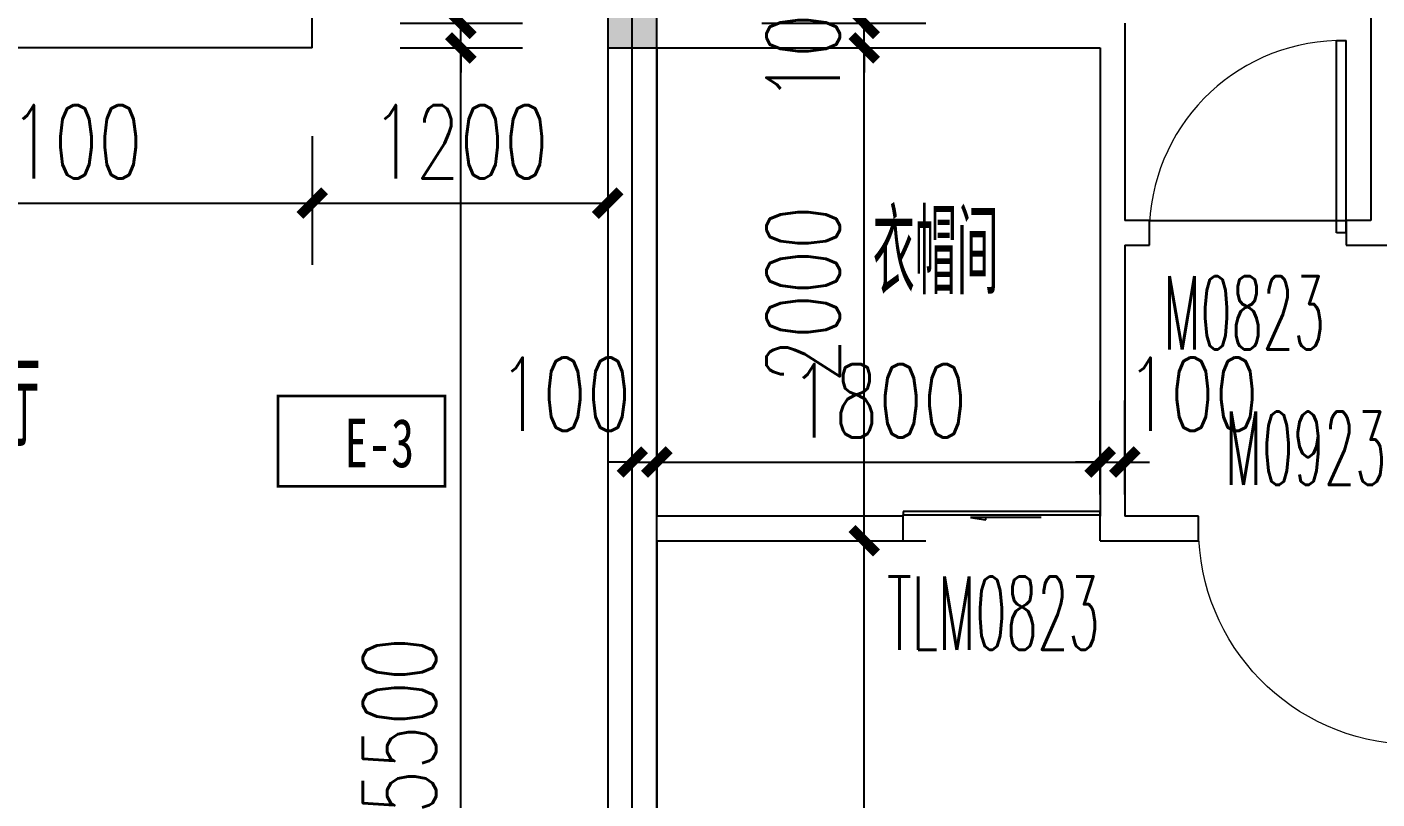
# Model space of a CAD drawing. Extents: x -59851 to 653804, y -249523 to 437614.
# Drawn here: x -12572 to -7089, y 140240 to 143373 of the extents above; entities that cross this region are included whole.
import ezdxf

# ---------------------------------------------------------------- set-up
doc = ezdxf.new("R2010")
doc.units = 0
doc.header["$LTSCALE"] = 1000
doc.header["$MEASUREMENT"] = 0
for name, color, linetype in [('A-第三道尺寸线', 105, 'Continuous'), ('DOTE', 16, 'Continuous'), ('PUB_HATCH', 8, 'Continuous'), ('PUB_TEXT', 7, 'Continuous'), ('WALL', 2, 'Continuous'), ('WINDOW', 4, 'Continuous'), ('WINDOW_TEXT', 7, 'Continuous'), ('剪力墙', 6, 'Continuous'), ('户型标示', 7, 'Continuous')]:
    doc.layers.add(name, color=color, linetype=linetype)
doc.styles.add('_TCH_DIM_T3', font='SIMPLEX.shx', dxfattribs={"width": 0.705882, "bigfont": 'GBCBIG.shx'})
doc.styles.add('_TCH_WINDOW', font='SIMPLEX.shx', dxfattribs={"width": 0.7, "height": 3.5, "bigfont": 'GBCBIG.shx'})
doc.styles.get("Standard").update_dxf_attribs({"font": 'gbenor.shx', "width": 0.7, "bigfont": 'gbcbig.shx'})
doc.styles.add('黑体', font='simhei.ttf', dxfattribs={"width": 0.7})
doc.dimstyles.new('_TCH_ARCH&&100', dxfattribs={"dimtxt": 297.5, "dimasz": 100, "dimexe": 250, "dimexo": 300, "dimgap": 100, "dimtad": 1, "dimdec": 0, "dimzin": 0, "dimdsep": 46, "dimtxsty": '_TCH_DIM_T3', "dimblk": 'ARCHTICK', "dimcen": 0.09, "dimclrt": 7, "dimazin": 2, "dimtfac": 1, "dimtdec": 0, "dimtix": 1, "dimtmove": 2, "dimatfit": 3, "dimfxl": 0, "dimtolj": 1, "dimtzin": 0, "dimarcsym": 0})

# ---------------------------------------------------------------- blocks, each defined once
blk = doc.blocks.new('zhouxianshouceng0329')
at = {"layer": 'DOTE'}
blk.add_line((-10113.7, 194580), (-10113.7, 205888.3), dxfattribs=at)
blk = doc.blocks.new('jgjlq030328')
at = {"layer": 'PUB_HATCH'}
blk.add_hatch(color=256, dxfattribs=at).paths.add_polyline_path([(-255935, 15511.9), (-256535, 15511.9), (-256535, 13711.9), (-256335, 13711.9), (-256335, 15311.9), (-255935, 15311.9)])
at = {"layer": '剪力墙'}
blk.add_lwpolyline([(-255935, 15511.9), (-256535, 15511.9), (-256535, 13711.9), (-256335, 13711.9), (-256335, 15311.9), (-255935, 15311.9)], close=True, dxfattribs=at)
blk = doc.blocks.new('$DorLib2D$00000001')
for p, q in [((0.45, 0.975), (0.5, 0.975)), ((0.45, 0), (0.45, 0.975)), ((0.5, 0), (0.5, 0.975)), ((0.5, 0), (0.45, 0))]:
    blk.add_line(p, q)
at = {"lineweight": 13}
blk.add_arc((0.475, 0), 0.975, 91.46928, 180, dxfattribs=at)
blk = doc.blocks.new('$DorLib2D$00000129')
at = {"color": 0, "linetype": 'Continuous'}
for p, q in [((-0.5, 0.545), (-0.5, 0.6866)), ((-0.5, 0.6866), (0.5, 0.6866)), ((0.5, 0.6866), (0.5, 0.545)), ((0.5, 0.545), (-0.5, 0.545)), ((-0.5, 0.5), (-0.5, 0.545)), ((0.5, 0.5), (0.5, 0.545)), ((-0.2, 0.4375), (0.1584, 0.4375)), ((0.1584, 0.4375), (0.0804, 0.3408)), ((0.0804, 0.3408), (0.0804, 0.4375))]:
    blk.add_line(p, q, dxfattribs=at)
blk = doc.blocks.new('_ArchTick')
at = {"color": 0, "linetype": 'ByBlock', "const_width": 0.4}
blk.add_lwpolyline([(-0.5, -0.5), (0.5, 0.5)], dxfattribs=at)
blk = doc.blocks.new('*D758')
at = {"layer": 'A-第三道尺寸线', "color": 0, "lineweight": -2, "transparency": 16777216}
for p, q in [((17457.5, 167834.8), (18123.7, 167834.8)), ((17873.7, 166334.8), (17873.7, 167834.8)), ((17457.5, 166334.8), (18123.7, 166334.8))]:
    blk.add_line(p, q, dxfattribs=at)
at = {"layer": 'Defpoints', "color": 0, "transparency": 16777216}
for p in [(17157.5, 167834.8), (17873.7, 167834.8), (17157.5, 166334.8)]:
    blk.add_point(p, dxfattribs=at)
at = {"layer": 'A-第三道尺寸线', "color": 0, "lineweight": -2, "transparency": 16777216, "xscale": 100, "yscale": 100, "zscale": 100}
for p, rotation in [((17873.7, 167834.8), 90), ((17873.7, 166334.8), 270)]:
    blk.add_blockref('_ArchTick', p, dxfattribs=dict(at, rotation=rotation))
at = {"layer": 'A-第三道尺寸线', "color": 7, "transparency": 16777216, "insert": (17625, 167084.8), "char_height": 297.5, "attachment_point": 5, "rotation": 90, "style": '_TCH_DIM_T3'}
blk.add_mtext('\\A1;1500', dxfattribs=at)
blk = doc.blocks.new('*D759')
at = {"layer": 'A-第三道尺寸线', "color": 0, "lineweight": -2, "transparency": 16777216}
for p, q in [((17873.7, 166334.8), (17873.7, 166434.8)), ((17457.5, 166334.8), (18123.7, 166334.8)), ((17873.7, 166234.8), (17873.7, 166334.8)), ((17457.5, 166234.8), (18123.7, 166234.8)), ((17873.7, 166234.8), (17873.7, 166134.8))]:
    blk.add_line(p, q, dxfattribs=at)
at = {"layer": 'Defpoints', "color": 0, "transparency": 16777216}
for p in [(17157.5, 166334.8), (17873.7, 166334.8), (17157.5, 166234.8)]:
    blk.add_point(p, dxfattribs=at)
at = {"layer": 'A-第三道尺寸线', "color": 0, "lineweight": -2, "transparency": 16777216, "xscale": 100, "yscale": 100, "zscale": 100}
for p, rotation in [((17873.7, 166334.8), 270), ((17873.7, 166234.8), 90)]:
    blk.add_blockref('_ArchTick', p, dxfattribs=dict(at, rotation=rotation))
at = {"layer": 'A-第三道尺寸线', "color": 7, "transparency": 16777216, "insert": (17625, 166284.8), "char_height": 297.5, "attachment_point": 5, "rotation": 90, "style": '_TCH_DIM_T3'}
blk.add_mtext('\\A1;100', dxfattribs=at)
blk = doc.blocks.new('*D760')
at = {"layer": 'A-第三道尺寸线', "color": 0, "lineweight": -2, "transparency": 16777216}
for p, q in [((17457.5, 166234.8), (18123.7, 166234.8)), ((17873.7, 164234.8), (17873.7, 166234.8)), ((17457.5, 164234.8), (18123.7, 164234.8))]:
    blk.add_line(p, q, dxfattribs=at)
at = {"layer": 'Defpoints', "color": 0, "transparency": 16777216}
for p in [(17157.5, 166234.8), (17873.7, 166234.8), (17157.5, 164234.8)]:
    blk.add_point(p, dxfattribs=at)
at = {"layer": 'A-第三道尺寸线', "color": 0, "lineweight": -2, "transparency": 16777216, "xscale": 100, "yscale": 100, "zscale": 100}
for p, rotation in [((17873.7, 166234.8), 90), ((17873.7, 164234.8), 270)]:
    blk.add_blockref('_ArchTick', p, dxfattribs=dict(at, rotation=rotation))
at = {"layer": 'A-第三道尺寸线', "color": 7, "transparency": 16777216, "insert": (17625, 165234.8), "char_height": 297.5, "attachment_point": 5, "rotation": 90, "style": '_TCH_DIM_T3'}
blk.add_mtext('\\A1;2000', dxfattribs=at)
blk = doc.blocks.new('*D761')
at = {"layer": 'A-第三道尺寸线', "color": 0, "lineweight": -2, "transparency": 16777216}
for p, q in [((17457.5, 164234.8), (18123.7, 164234.8)), ((17873.7, 160734.8), (17873.7, 164234.8)), ((17457.5, 160734.8), (18123.7, 160734.8))]:
    blk.add_line(p, q, dxfattribs=at)
at = {"layer": 'Defpoints', "color": 0, "transparency": 16777216}
for p in [(17157.5, 164234.8), (17873.7, 164234.8), (17157.5, 160734.8)]:
    blk.add_point(p, dxfattribs=at)
at = {"layer": 'A-第三道尺寸线', "color": 0, "lineweight": -2, "transparency": 16777216, "xscale": 100, "yscale": 100, "zscale": 100}
for p, rotation in [((17873.7, 164234.8), 90), ((17873.7, 160734.8), 270)]:
    blk.add_blockref('_ArchTick', p, dxfattribs=dict(at, rotation=rotation))
at = {"layer": 'A-第三道尺寸线', "color": 7, "transparency": 16777216, "insert": (17625, 162484.8), "char_height": 297.5, "attachment_point": 5, "rotation": 90, "style": '_TCH_DIM_T3'}
blk.add_mtext('\\A1;3500', dxfattribs=at)
blk = doc.blocks.new('*D775')
at = {"layer": 'A-第三道尺寸线', "color": 0, "lineweight": -2, "transparency": 16777216}
for p, q in [((16931.5, 164421.8), (16931.5, 164804.1)), ((17031.5, 164421.8), (17031.5, 164804.1)), ((16931.5, 164554.1), (16831.5, 164554.1)), ((16931.5, 164554.1), (17031.5, 164554.1)), ((17031.5, 164554.1), (17131.5, 164554.1))]:
    blk.add_line(p, q, dxfattribs=at)
at = {"layer": 'Defpoints', "color": 0, "transparency": 16777216}
for p in [(17031.5, 164554.1), (16931.5, 164121.8), (17031.5, 164121.8)]:
    blk.add_point(p, dxfattribs=at)
at = {"layer": 'A-第三道尺寸线', "color": 0, "lineweight": -2, "transparency": 16777216, "xscale": 100, "yscale": 100, "zscale": 100}
blk.add_blockref('_ArchTick', (16931.5, 164554.1), dxfattribs=at)
at = {"layer": 'A-第三道尺寸线', "color": 0, "lineweight": -2, "transparency": 16777216, "xscale": 100, "yscale": 100, "zscale": 100, "rotation": 180}
blk.add_blockref('_ArchTick', (17031.5, 164554.1), dxfattribs=at)
at = {"layer": 'A-第三道尺寸线', "color": 7, "transparency": 16777216, "insert": (16656.5, 164829.1), "char_height": 297.5, "attachment_point": 5, "style": '_TCH_DIM_T3'}
blk.add_mtext('\\A1;100', dxfattribs=at)
blk = doc.blocks.new('*D776')
at = {"layer": 'A-第三道尺寸线', "color": 0, "lineweight": -2, "transparency": 16777216}
for p, q in [((17031.5, 164421.8), (17031.5, 164804.1)), ((18831.5, 164421.8), (18831.5, 164804.1)), ((17031.5, 164554.1), (18831.5, 164554.1))]:
    blk.add_line(p, q, dxfattribs=at)
at = {"layer": 'Defpoints', "color": 0, "transparency": 16777216}
for p in [(18831.5, 164554.1), (17031.5, 164121.8), (18831.5, 164121.8)]:
    blk.add_point(p, dxfattribs=at)
at = {"layer": 'A-第三道尺寸线', "color": 0, "lineweight": -2, "transparency": 16777216, "xscale": 100, "yscale": 100, "zscale": 100, "rotation": 180}
blk.add_blockref('_ArchTick', (17031.5, 164554.1), dxfattribs=at)
at = {"layer": 'A-第三道尺寸线', "color": 0, "lineweight": -2, "transparency": 16777216, "xscale": 100, "yscale": 100, "zscale": 100}
blk.add_blockref('_ArchTick', (18831.5, 164554.1), dxfattribs=at)
at = {"layer": 'A-第三道尺寸线', "color": 7, "transparency": 16777216, "insert": (17931.5, 164802.8), "char_height": 297.5, "attachment_point": 5, "style": '_TCH_DIM_T3'}
blk.add_mtext('\\A1;1800', dxfattribs=at)
blk = doc.blocks.new('*D777')
at = {"layer": 'A-第三道尺寸线', "color": 0, "lineweight": -2, "transparency": 16777216}
for p, q in [((18831.5, 164421.8), (18831.5, 164804.1)), ((18931.5, 164421.8), (18931.5, 164804.1)), ((18831.5, 164554.1), (18731.5, 164554.1)), ((18831.5, 164554.1), (18931.5, 164554.1)), ((18931.5, 164554.1), (19031.5, 164554.1))]:
    blk.add_line(p, q, dxfattribs=at)
at = {"layer": 'Defpoints', "color": 0, "transparency": 16777216}
for p in [(18931.5, 164554.1), (18831.5, 164121.8), (18931.5, 164121.8)]:
    blk.add_point(p, dxfattribs=at)
at = {"layer": 'A-第三道尺寸线', "color": 0, "lineweight": -2, "transparency": 16777216, "xscale": 100, "yscale": 100, "zscale": 100}
blk.add_blockref('_ArchTick', (18831.5, 164554.1), dxfattribs=at)
at = {"layer": 'A-第三道尺寸线', "color": 0, "lineweight": -2, "transparency": 16777216, "xscale": 100, "yscale": 100, "zscale": 100, "rotation": 180}
blk.add_blockref('_ArchTick', (18931.5, 164554.1), dxfattribs=at)
at = {"layer": 'A-第三道尺寸线', "color": 7, "transparency": 16777216, "insert": (19206.5, 164829.1), "char_height": 297.5, "attachment_point": 5, "style": '_TCH_DIM_T3'}
blk.add_mtext('\\A1;100', dxfattribs=at)
blk = doc.blocks.new('*D996')
at = {"layer": 'A-第三道尺寸线', "color": 0, "lineweight": -2, "transparency": 16777216}
for p, q in [((-13513.7, 142929.8), (-13513.7, 142408.6)), ((-11413.7, 142929.8), (-11413.7, 142408.6)), ((-13513.7, 142658.6), (-11413.7, 142658.6))]:
    blk.add_line(p, q, dxfattribs=at)
at = {"layer": 'Defpoints', "color": 0, "transparency": 16777216}
for p in [(-13513.7, 143229.8), (-11413.7, 143229.8), (-11413.7, 142658.6)]:
    blk.add_point(p, dxfattribs=at)
at = {"layer": 'A-第三道尺寸线', "color": 0, "lineweight": -2, "transparency": 16777216, "xscale": 100, "yscale": 100, "zscale": 100, "rotation": 180}
blk.add_blockref('_ArchTick', (-13513.7, 142658.6), dxfattribs=at)
at = {"layer": 'A-第三道尺寸线', "color": 0, "lineweight": -2, "transparency": 16777216, "xscale": 100, "yscale": 100, "zscale": 100}
blk.add_blockref('_ArchTick', (-11413.7, 142658.6), dxfattribs=at)
at = {"layer": 'A-第三道尺寸线', "color": 7, "transparency": 16777216, "insert": (-12463.7, 142907.4), "char_height": 297.5, "attachment_point": 5, "style": '_TCH_DIM_T3'}
blk.add_mtext('\\A1;2100', dxfattribs=at)
blk = doc.blocks.new('*D997')
at = {"layer": 'A-第三道尺寸线', "color": 0, "lineweight": -2, "transparency": 16777216}
for p, q in [((-11413.7, 142929.8), (-11413.7, 142408.6)), ((-10213.7, 142929.8), (-10213.7, 142408.6)), ((-11413.7, 142658.6), (-10213.7, 142658.6))]:
    blk.add_line(p, q, dxfattribs=at)
at = {"layer": 'Defpoints', "color": 0, "transparency": 16777216}
for p in [(-11413.7, 143229.8), (-10213.7, 143229.8), (-10213.7, 142658.6)]:
    blk.add_point(p, dxfattribs=at)
at = {"layer": 'A-第三道尺寸线', "color": 0, "lineweight": -2, "transparency": 16777216, "xscale": 100, "yscale": 100, "zscale": 100, "rotation": 180}
blk.add_blockref('_ArchTick', (-11413.7, 142658.6), dxfattribs=at)
at = {"layer": 'A-第三道尺寸线', "color": 0, "lineweight": -2, "transparency": 16777216, "xscale": 100, "yscale": 100, "zscale": 100}
blk.add_blockref('_ArchTick', (-10213.7, 142658.6), dxfattribs=at)
at = {"layer": 'A-第三道尺寸线', "color": 7, "transparency": 16777216, "insert": (-10813.7, 142907.4), "char_height": 297.5, "attachment_point": 5, "style": '_TCH_DIM_T3'}
blk.add_mtext('\\A1;1200', dxfattribs=at)
blk = doc.blocks.new('*D1001')
at = {"layer": 'A-第三道尺寸线', "color": 0, "lineweight": -2, "transparency": 16777216}
for p, q in [((-10810.4, 143388.3), (-10810.4, 143488.3)), ((-11056.4, 143388.3), (-10560.4, 143388.3)), ((-10810.4, 143288.3), (-10810.4, 143388.3)), ((-11056.4, 143288.3), (-10560.4, 143288.3)), ((-10810.4, 143288.3), (-10810.4, 143188.3))]:
    blk.add_line(p, q, dxfattribs=at)
at = {"layer": 'Defpoints', "color": 0, "transparency": 16777216}
for p in [(-11356.4, 143388.3), (-10810.4, 143388.3), (-11356.4, 143288.3)]:
    blk.add_point(p, dxfattribs=at)
at = {"layer": 'A-第三道尺寸线', "color": 0, "lineweight": -2, "transparency": 16777216, "xscale": 100, "yscale": 100, "zscale": 100}
for p, rotation in [((-10810.4, 143388.3), 270), ((-10810.4, 143288.3), 90)]:
    blk.add_blockref('_ArchTick', p, dxfattribs=dict(at, rotation=rotation))
at = {"layer": 'A-第三道尺寸线', "color": 7, "transparency": 16777216, "insert": (-11085.4, 143663.3), "char_height": 297.5, "attachment_point": 5, "rotation": 90, "style": '_TCH_DIM_T3'}
blk.add_mtext('\\A1;100', dxfattribs=at)
blk = doc.blocks.new('*D1002')
at = {"layer": 'A-第三道尺寸线', "color": 0, "lineweight": -2, "transparency": 16777216}
for p, q in [((-11056.4, 143288.3), (-10560.4, 143288.3)), ((-10810.4, 137788.3), (-10810.4, 143288.3)), ((-11056.4, 137788.3), (-10560.4, 137788.3))]:
    blk.add_line(p, q, dxfattribs=at)
at = {"layer": 'Defpoints', "color": 0, "transparency": 16777216}
for p in [(-11356.4, 143288.3), (-10810.4, 143288.3), (-11356.4, 137788.3)]:
    blk.add_point(p, dxfattribs=at)
at = {"layer": 'A-第三道尺寸线', "color": 0, "lineweight": -2, "transparency": 16777216, "xscale": 100, "yscale": 100, "zscale": 100}
for p, rotation in [((-10810.4, 143288.3), 90), ((-10810.4, 137788.3), 270)]:
    blk.add_blockref('_ArchTick', p, dxfattribs=dict(at, rotation=rotation))
at = {"layer": 'A-第三道尺寸线', "color": 7, "transparency": 16777216, "insert": (-11059.2, 140538.3), "char_height": 297.5, "attachment_point": 5, "rotation": 90, "style": '_TCH_DIM_T3'}
blk.add_mtext('\\A1;5500', dxfattribs=at)
blk = doc.blocks.new('A4huhuxing')
at = {"layer": 'WALL'}
for p, q in [((16831.5, 168034.8), (16831.5, 166234.8)), ((19931.5, 167834.8), (19931.5, 165534.8)), ((18931.5, 166334.8), (18931.5, 165534.8)), ((16831.5, 166234.8), (16831.5, 164334.8)), ((17031.5, 166234.8), (18831.5, 166234.8)), ((17031.5, 166234.8), (17031.5, 164334.8)), ((18831.5, 166234.8), (18831.5, 165434.8)), ((19031.5, 165534.8), (18931.5, 165534.8)), ((19031.5, 165434.8), (19031.5, 165534.8)), ((19931.5, 165534.8), (19831.5, 165534.8)), ((19831.5, 165534.8), (19831.5, 165434.8)), ((18831.5, 165434.8), (18831.5, 164334.8)), ((18931.5, 165434.8), (18931.5, 164334.8)), ((18931.5, 165434.8), (19031.5, 165434.8)), ((19831.5, 165434.8), (20031.5, 165434.8)), ((16831.5, 164334.8), (16831.5, 160534.8)), ((18031.5, 164334.8), (17031.5, 164334.8)), ((18031.5, 164234.8), (18031.5, 164334.8)), ((18831.5, 164234.8), (18831.5, 164334.8)), ((19231.5, 164334.8), (18931.5, 164334.8)), ((19231.5, 164234.8), (19231.5, 164334.8)), ((17031.5, 164234.8), (18031.5, 164234.8)), ((17031.5, 164234.8), (17031.5, 160734.8)), ((18831.5, 164234.8), (19231.5, 164234.8))]:
    blk.add_line(p, q, dxfattribs=at)
at = {"layer": 'WINDOW'}
blk.add_line((19031.5, 165534.8), (19831.5, 165534.8), dxfattribs=at)
ref = blk.add_blockref('$DorLib2D$00000001', (19431.5, 165484.8), dxfattribs=dict(at, xscale=800, yscale=800, zscale=800))
ref.add_attrib('A', 'M0823', (19088.5, 165011), dxfattribs={"layer": 'WINDOW_TEXT', "height": 297.5, "style": '_TCH_WINDOW', "width": 0.494118})
ref = blk.add_blockref('$DorLib2D$00000001', (19681.5, 164284.8), dxfattribs=dict(at, xscale=-900, yscale=900, zscale=900, rotation=180))
ref.add_attrib('A', 'M0923', (19338.5, 164461), dxfattribs={"layer": 'WINDOW_TEXT', "height": 297.5, "style": '_TCH_WINDOW', "width": 0.494118})
ref = blk.add_blockref('$DorLib2D$00000129', (18431.5, 164284.8), dxfattribs=dict(at, xscale=-800, yscale=100, zscale=-800))
ref.add_attrib('A', 'TLM0823', (17966, 163792.4), dxfattribs={"layer": 'WINDOW_TEXT', "height": 297.5, "style": '_TCH_WINDOW', "width": 0.494118})
at = {"layer": 'PUB_TEXT', "width": 0.7}
blk.add_text('衣帽间', height=337.59, dxfattribs=at).set_placement((17908.6, 165235.2))
at = {"layer": 'A-第三道尺寸线'}
for p1, p2, distance, picture, middle in [((17157.5, 166334.8), (17157.5, 167834.8), -716.2, '*D758', (17625, 167084.8)), ((17157.5, 166234.8), (17157.5, 166334.8), -716.2, '*D759', (17625, 166284.8)), ((17157.5, 164234.8), (17157.5, 166234.8), -716.2, '*D760', (17625, 165234.8)), ((17031.5, 164121.8), (18831.5, 164121.8), 432.3, '*D776', (17931.5, 164802.8)), ((17157.5, 160734.8), (17157.5, 164234.8), -716.2, '*D761', (17625, 162484.8))]:
    dim = blk.add_aligned_dim(p1=p1, p2=p2, distance=distance, dimstyle='_TCH_ARCH&&100', dxfattribs=at)
    dim.commit()
    dim.dimension.update_dxf_attribs({"geometry": picture, "text_midpoint": middle})
for base, p1, p2, picture, middle in [((17031.5, 164554.1), (16931.5, 164121.8), (17031.5, 164121.8), '*D775', (16656.5, 164829.1)), ((18931.5, 164554.1), (18831.5, 164121.8), (18931.5, 164121.8), '*D777', (19206.5, 164829.1))]:
    dim = blk.add_linear_dim(base=base, p1=p1, p2=p2, angle=0, dimstyle='_TCH_ARCH&&100', dxfattribs=at)
    dim.commit()
    dim.dimension.update_dxf_attribs({"geometry": picture, "text_midpoint": middle, "dimtype": 129})

msp = doc.modelspace()

# ---------------------------------------------------------------- linework, layer by layer
at = {"layer": 'WALL'}
for q in [(-11413.7, 144138.3), (-13513.7, 143288.3)]:
    msp.add_line((-11413.7, 143288.3), q, dxfattribs=at)
at = {"layer": '户型标示', "color": 2, "const_width": 11.2}
msp.add_lwpolyline([(-11552.5, 141875.4), (-10874.8, 141875.4), (-10874.8, 141509), (-11552.5, 141509)], close=True, dxfattribs=at)

# ---------------------------------------------------------------- block references
msp.add_blockref('zhouxianshouceng0329', (0, -59400))
at = {"layer": '剪力墙'}
msp.add_blockref('jgjlq030328', (246321.3, 129576.4), dxfattribs=at)

# ---------------------------------------------------------------- texts
at = {"layer": 'PUB_TEXT', "width": 0.7}
msp.add_text('餐厅', height=337.59, dxfattribs=at).set_placement((-12858.4, 141670.9))
at = {"layer": '户型标示', "color": 2, "style": '黑体', "width": 0.7}
msp.add_text('E-3', height=197.15, dxfattribs=at).set_placement((-11281.3, 141586.4))

# ---------------------------------------------------------------- dimensions: what is measured, and where the dimension line sits
at = {"layer": 'A-第三道尺寸线'}
dim = msp.add_aligned_dim(p1=(-13513.7, 143229.8), p2=(-11413.7, 143229.8), distance=-571.2, dimstyle='_TCH_ARCH&&100', dxfattribs=at)
dim.commit()
dim.dimension.update_dxf_attribs({"geometry": '*D996', "text_midpoint": (-12463.7, 142907.4)})

# ---------------------------------------------------------------- next in the draw order: block references
msp.add_blockref('A4huhuxing', (-27045.2, -22946.5))

# ---------------------------------------------------------------- next in the draw order: linework, layer by layer
at = {"layer": 'WALL'}
for p, q in [((-10213.7, 145288.3), (-10213.7, 137788.3)), ((-10013.7, 137688.3), (-10013.7, 145288.3))]:
    msp.add_line(p, q, dxfattribs=at)

# ---------------------------------------------------------------- next in the draw order: dimensions: what is measured, and where the dimension line sits
at = {"layer": 'A-第三道尺寸线'}
dim = msp.add_linear_dim(base=(-10810.4, 143388.3), p1=(-11356.4, 143288.3), p2=(-11356.4, 143388.3), angle=90, dimstyle='_TCH_ARCH&&100', dxfattribs=at)
dim.commit()
dim.dimension.update_dxf_attribs({"geometry": '*D1001', "text_midpoint": (-11085.4, 143663.3), "dimtype": 161})
for p1, p2, distance, picture, middle in [((-11356.4, 137788.3), (-11356.4, 143288.3), -546, '*D1002', (-11059.2, 140538.3)), ((-11413.7, 143229.8), (-10213.7, 143229.8), -571.2, '*D997', (-10813.7, 142907.4))]:
    dim = msp.add_aligned_dim(p1=p1, p2=p2, distance=distance, dimstyle='_TCH_ARCH&&100', dxfattribs=at)
    dim.commit()
    dim.dimension.update_dxf_attribs({"geometry": picture, "text_midpoint": middle})

doc.saveas('drawing.dxf')
